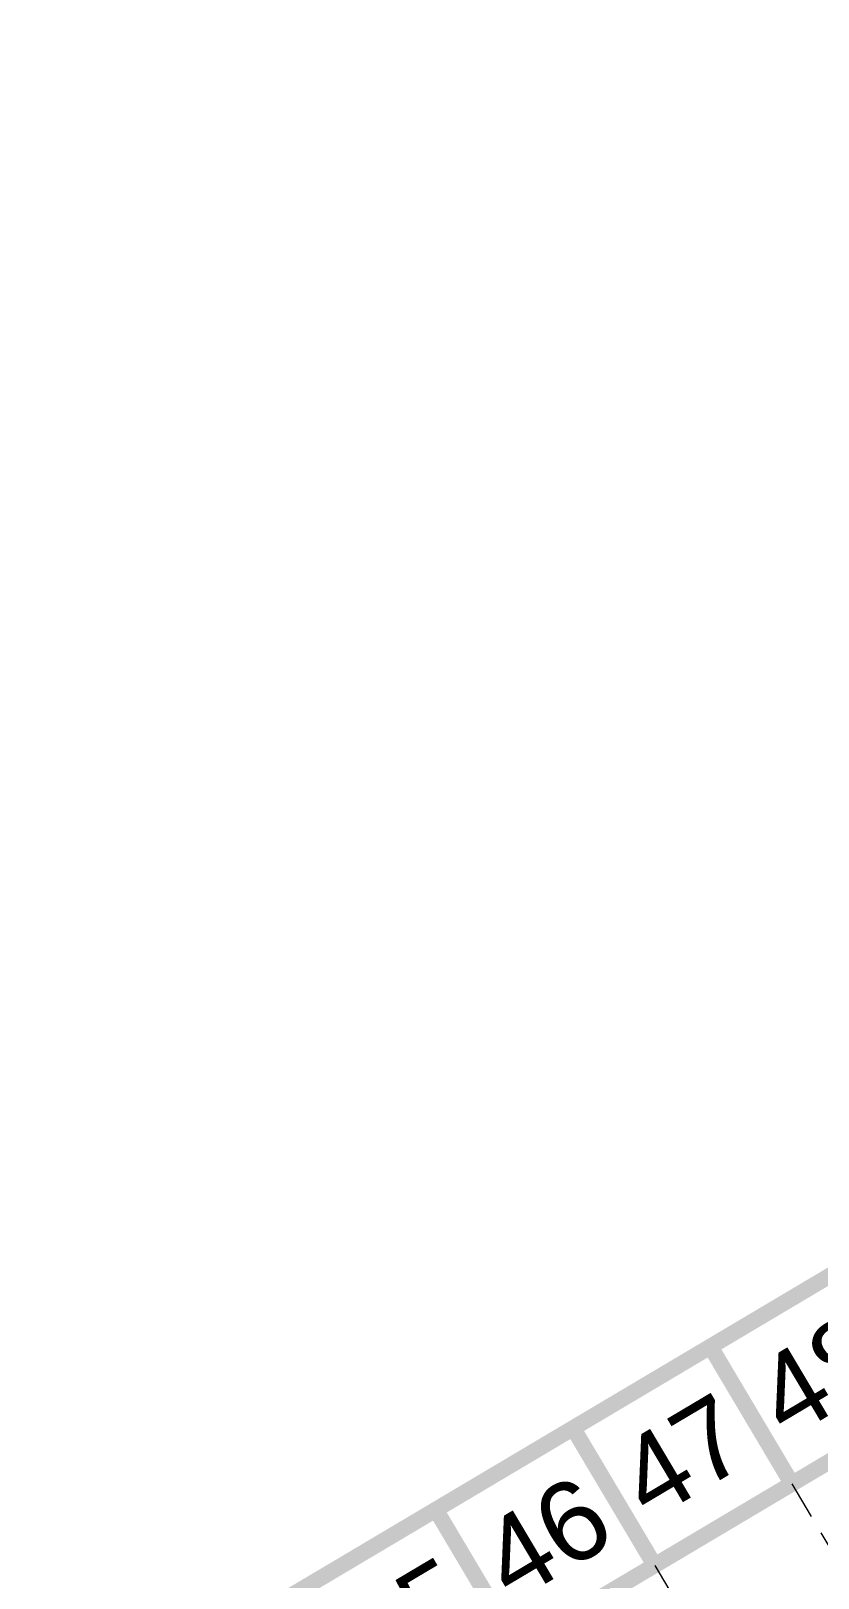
# Model space of a CAD drawing. Header units: inches. Extents: x 2527773 to 2531821, y 6906669 to 6910268.
# Drawn here: x 2529759 to 2530023, y 6909749 to 6910268 of the extents above; entities that cross this region are included whole.
import ezdxf
from ezdxf.enums import TextEntityAlignment as Align

# ---------------------------------------------------------------- set-up
doc = ezdxf.new("R2010")
doc.units = ezdxf.units.IN
doc.header["$MEASUREMENT"] = 0
doc.linetypes.add('HIDDEN', pattern=[0.009525, 0.00635, -0.003175])
doc.layers.add('BASE', color=7, linetype='Continuous')
doc.layers.add('GRID', color=254, linetype='HIDDEN')
doc.styles.get("Standard").update_dxf_attribs({"font": 'ARIAL.TTF'})

msp = doc.modelspace()

# ---------------------------------------------------------------- linework, layer by layer
at = {"layer": 'BASE', "const_width": 5.36}
for points in [[(2528870.47, 6906672.72), (2531817.24, 6908422.65), (2530723.54, 6910264.38), (2527776.77, 6908514.46)], [(2528889.08, 6906746.04), (2531744.04, 6908441.33), (2530704.89, 6910191.06), (2527850.59, 6908496.12)]]:
    msp.add_lwpolyline(points, close=True, dxfattribs=at)
for points in [[(2530014.19, 6909780.86), (2529986.85, 6909826.9)], [(2529968.15, 6909753.51), (2529940.8, 6909799.56)], [(2529922.1, 6909726.17), (2529894.76, 6909772.22)]]:
    msp.add_lwpolyline(points, dxfattribs=at)
at = {"layer": 'GRID', "color": 252, "linetype": 'HIDDEN', "lineweight": 0, "ltscale": 2000}
for p, q in [((2530014.19, 6909780.86), (2530971.3, 6908169.14)), ((2529968.15, 6909753.51), (2530925.26, 6908141.8))]:
    msp.add_line(p, q, dxfattribs=at)

# ---------------------------------------------------------------- texts
at = {"layer": 'BASE'}
for s, p in [('48', (2530023.54, 6909817.55)), ('47', (2529977.5, 6909790.21)), ('46', (2529931.45, 6909762.86)), ('45', (2529885.41, 6909735.52))]:
    msp.add_text(s, height=26.775, rotation=30.7037, dxfattribs=at).set_placement(p, align=Align.MIDDLE_CENTER)

doc.saveas('drawing.dxf')
